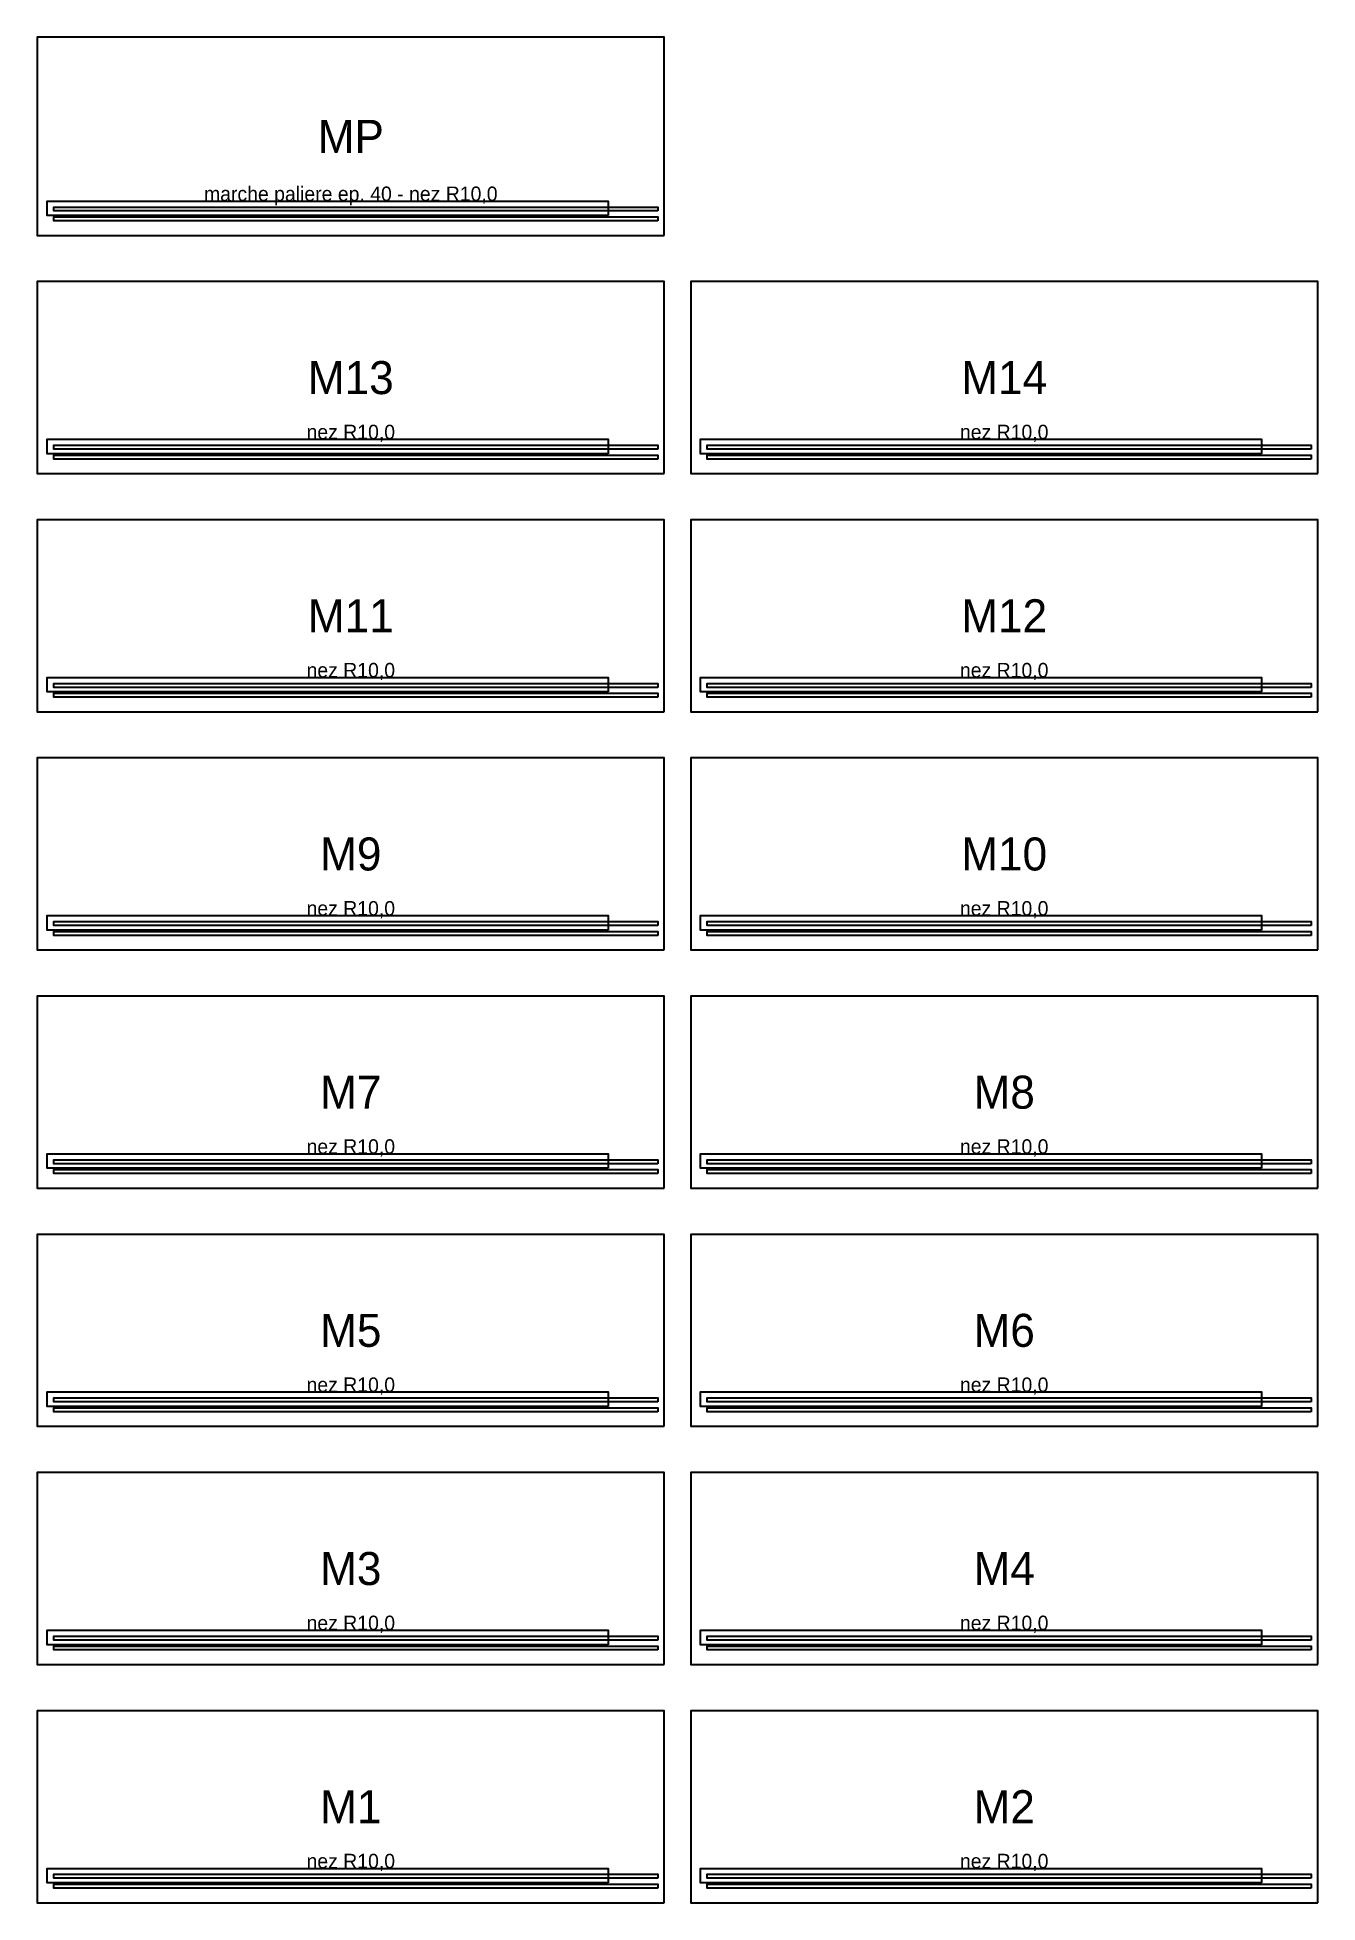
# Model space of a CAD drawing. Header units: millimetres. Extents: x 0 to 1940, y 0 to 2825.
import ezdxf
from ezdxf.enums import TextEntityAlignment as Align

# ---------------------------------------------------------------- set-up
doc = ezdxf.new("R2010")
doc.units = ezdxf.units.MM
for name, color, linetype in [('CM_DESSOUS', 4, 'CONTINUOUS'), ('DECOUPE', 7, 'CONTINUOUS'), ('RAINURE', 210, 'CONTINUOUS'), ('TEXTE', 3, 'CONTINUOUS')]:
    doc.layers.add(name, color=color, linetype=linetype)

msp = doc.modelspace()

# ---------------------------------------------------------------- linework, layer by layer
at = {"layer": 'CM_DESSOUS'}
for points in [[(865, 2555), (15, 2555), (15, 2577), (865, 2577)], [(865, 2194.286), (15, 2194.286), (15, 2216.286), (865, 2216.286)], [(1855, 2194.286), (1005, 2194.286), (1005, 2216.286), (1855, 2216.286)], [(865, 1833.571), (15, 1833.571), (15, 1855.571), (865, 1855.571)], [(1855, 1833.571), (1005, 1833.571), (1005, 1855.571), (1855, 1855.571)], [(865, 1472.857), (15, 1472.857), (15, 1494.857), (865, 1494.857)], [(1855, 1472.857), (1005, 1472.857), (1005, 1494.857), (1855, 1494.857)], [(865, 1112.143), (15, 1112.143), (15, 1134.143), (865, 1134.143)], [(1855, 1112.143), (1005, 1112.143), (1005, 1134.143), (1855, 1134.143)], [(865, 751.429), (15, 751.429), (15, 773.429), (865, 773.429)], [(1855, 751.429), (1005, 751.429), (1005, 773.429), (1855, 773.429)], [(865, 390.714), (15, 390.714), (15, 412.714), (865, 412.714)], [(1855, 390.714), (1005, 390.714), (1005, 412.714), (1855, 412.714)], [(865, 30), (15, 30), (15, 52), (865, 52)], [(1855, 30), (1005, 30), (1005, 52), (1855, 52)]]:
    msp.add_lwpolyline(points, close=True, dxfattribs=at)
at = {"layer": 'DECOUPE'}
for points in [[(950, 2525), (950, 2825), (0, 2825), (0, 2525)], [(950, 2164.286), (950, 2455), (0, 2455), (0, 2164.286)], [(1940, 2164.286), (1940, 2425), (1940, 2455), (990, 2455), (990, 2425), (990, 2164.286)], [(950, 1803.571), (950, 2094.286), (0, 2094.286), (0, 1803.571)], [(1940, 1803.571), (1940, 2094.286), (990, 2094.286), (990, 1803.571)], [(950, 1442.857), (950, 1733.571), (0, 1733.571), (0, 1442.857)], [(1940, 1442.857), (1940, 1733.571), (990, 1733.571), (990, 1442.857)], [(950, 1082.143), (950, 1372.857), (0, 1372.857), (0, 1082.143)], [(1940, 1082.143), (1940, 1372.857), (990, 1372.857), (990, 1082.143)], [(950, 721.429), (950, 1012.143), (0, 1012.143), (0, 721.429)], [(1940, 721.429), (1940, 1012.143), (990, 1012.143), (990, 721.429)], [(950, 360.714), (950, 651.429), (0, 651.429), (0, 360.714)], [(1940, 360.714), (1940, 651.429), (990, 651.429), (990, 360.714)], [(950, 0), (950, 290.714), (0, 290.714), (0, 0)], [(1940, 0), (1940, 290.714), (990, 290.714), (990, 0)]]:
    msp.add_lwpolyline(points, close=True, dxfattribs=at)
at = {"layer": 'RAINURE'}
for points in [[(940, 2562), (25, 2562), (25, 2568), (940, 2568)], [(940, 2547), (25, 2547), (25, 2553), (940, 2553)], [(940, 2201.286), (25, 2201.286), (25, 2207.286), (940, 2207.286)], [(1930, 2201.286), (1015, 2201.286), (1015, 2207.286), (1930, 2207.286)], [(940, 2186.286), (25, 2186.286), (25, 2192.286), (940, 2192.286)], [(1930, 2186.286), (1015, 2186.286), (1015, 2192.286), (1930, 2192.286)], [(940, 1840.571), (25, 1840.571), (25, 1846.571), (940, 1846.571)], [(1930, 1840.571), (1015, 1840.571), (1015, 1846.571), (1930, 1846.571)], [(940, 1825.571), (25, 1825.571), (25, 1831.571), (940, 1831.571)], [(1930, 1825.571), (1015, 1825.571), (1015, 1831.571), (1930, 1831.571)], [(940, 1479.857), (25, 1479.857), (25, 1485.857), (940, 1485.857)], [(940, 1464.857), (25, 1464.857), (25, 1470.857), (940, 1470.857)], [(1930, 1479.857), (1015, 1479.857), (1015, 1485.857), (1930, 1485.857)], [(1930, 1464.857), (1015, 1464.857), (1015, 1470.857), (1930, 1470.857)], [(940, 1119.143), (25, 1119.143), (25, 1125.143), (940, 1125.143)], [(940, 1104.143), (25, 1104.143), (25, 1110.143), (940, 1110.143)], [(1930, 1119.143), (1015, 1119.143), (1015, 1125.143), (1930, 1125.143)], [(1930, 1104.143), (1015, 1104.143), (1015, 1110.143), (1930, 1110.143)], [(940, 758.429), (25, 758.429), (25, 764.429), (940, 764.429)], [(1930, 758.429), (1015, 758.429), (1015, 764.429), (1930, 764.429)], [(940, 743.429), (25, 743.429), (25, 749.429), (940, 749.429)], [(1930, 743.429), (1015, 743.429), (1015, 749.429), (1930, 749.429)], [(940, 397.714), (25, 397.714), (25, 403.714), (940, 403.714)], [(1930, 397.714), (1015, 397.714), (1015, 403.714), (1930, 403.714)], [(940, 382.714), (25, 382.714), (25, 388.714), (940, 388.714)], [(1930, 382.714), (1015, 382.714), (1015, 388.714), (1930, 388.714)], [(940, 37), (25, 37), (25, 43), (940, 43)], [(1930, 37), (1015, 37), (1015, 43), (1930, 43)], [(940, 22), (25, 22), (25, 28), (940, 28)], [(1930, 22), (1015, 22), (1015, 28), (1930, 28)]]:
    msp.add_lwpolyline(points, close=True, dxfattribs=at)

# ---------------------------------------------------------------- texts
at = {"layer": 'TEXTE'}
for s, height, p in [('MP', 50, (475, 2675)), ('marche paliere ep. 40 - nez R10,0', 22, (475, 2588)), ('M13', 50, (475, 2309.643)), ('M14', 50, (1465, 2309.643)), ('nez R10,0', 22, (475, 2227.286)), ('nez R10,0', 22, (1465, 2227.286)), ('M11', 50, (475, 1948.929)), ('M12', 50, (1465, 1948.929)), ('nez R10,0', 22, (475, 1866.571)), ('nez R10,0', 22, (1465, 1866.571)), ('M9', 50, (475, 1588.214)), ('M10', 50, (1465, 1588.214)), ('nez R10,0', 22, (475, 1505.857)), ('nez R10,0', 22, (1465, 1505.857)), ('M7', 50, (475, 1227.5)), ('M8', 50, (1465, 1227.5)), ('nez R10,0', 22, (475, 1145.143)), ('nez R10,0', 22, (1465, 1145.143)), ('M5', 50, (475, 866.786)), ('M6', 50, (1465, 866.786)), ('nez R10,0', 22, (475, 784.429)), ('nez R10,0', 22, (1465, 784.429)), ('M3', 50, (475, 506.071)), ('M4', 50, (1465, 506.071)), ('nez R10,0', 22, (475, 423.714)), ('nez R10,0', 22, (1465, 423.714)), ('M1', 50, (475, 145.357)), ('M2', 50, (1465, 145.357)), ('nez R10,0', 22, (475, 63)), ('nez R10,0', 22, (1465, 63))]:
    msp.add_text(s, height=height, dxfattribs=at).set_placement(p, align=Align.MIDDLE_CENTER)

doc.saveas('drawing.dxf')
